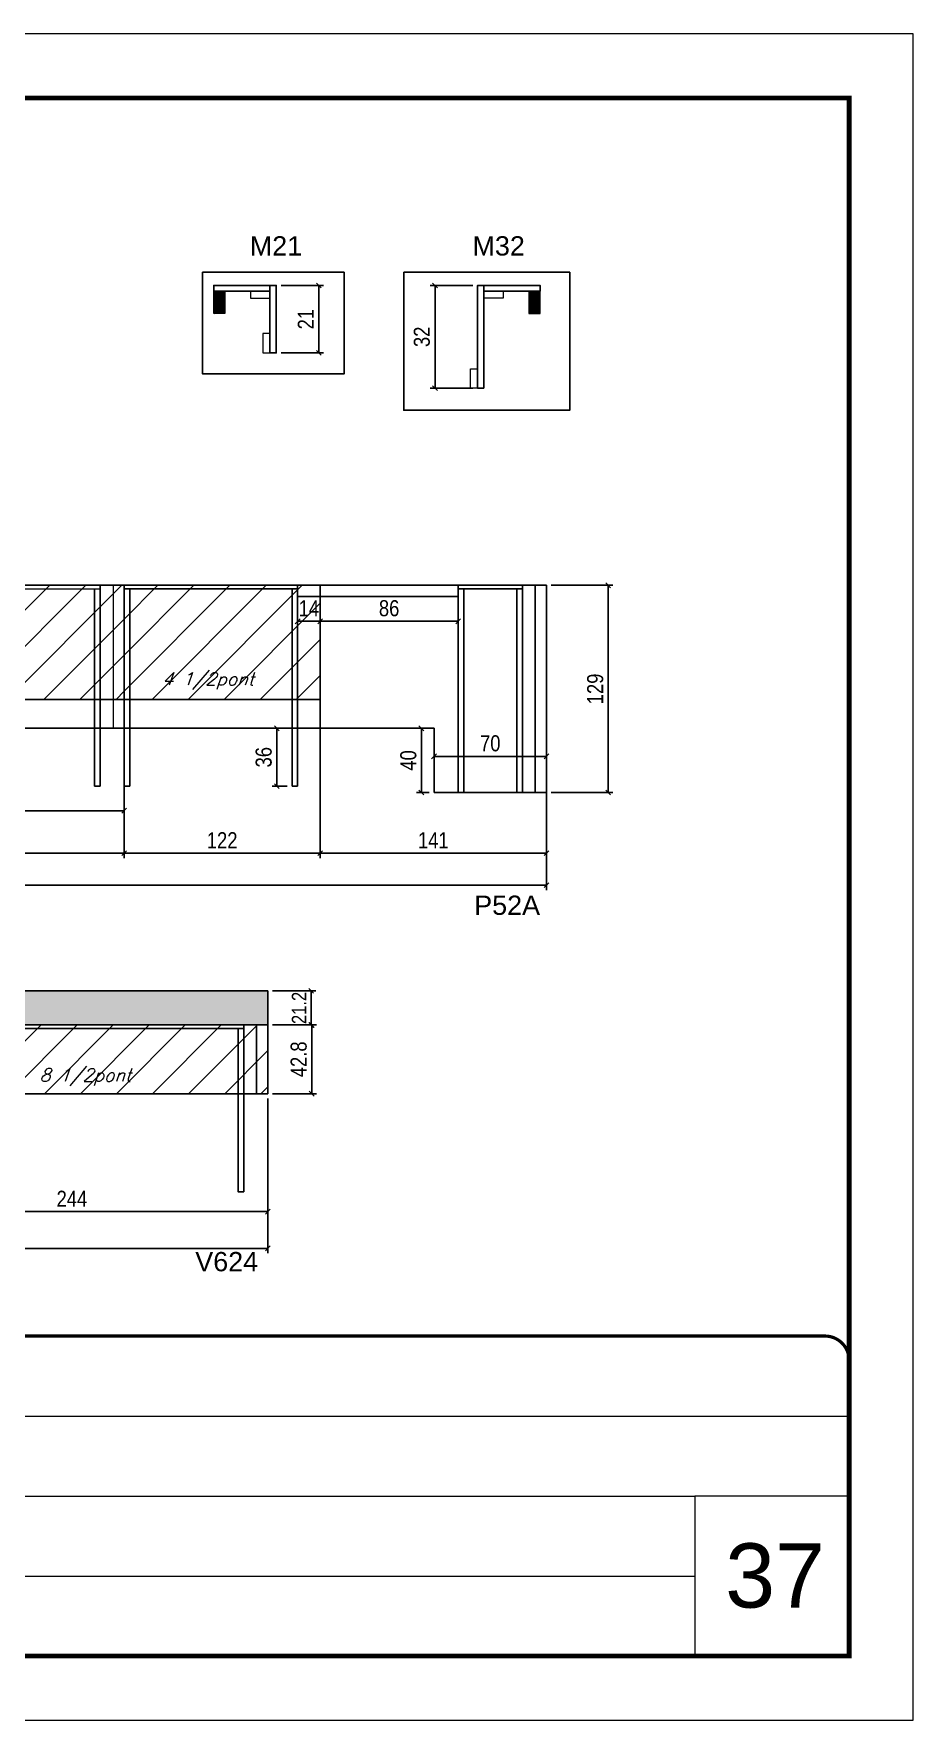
# Model space of a CAD drawing. Extents: x -20960 to -5926, y -2106 to 21915.
# Drawn here: x -11270 to -10722, y 10528 to 11578 of the extents above; entities that cross this region are included whole.
import ezdxf

# ---------------------------------------------------------------- set-up
doc = ezdxf.new("R2010")
doc.units = 0
doc.linetypes.add('CONTINUO', pattern=[0])
doc.linetypes.add('DASHED', pattern=[0.75, 0.5, -0.25])
for name, color, linetype in [('5', 5, 'Continuous'), ('COTA', 241, 'Continuous'), ('Painéis', 200, 'Continuous'), ('Reaproveitamento', 251, 'Continuous'), ('SARR_2.2x7', 40, 'Continuous'), ('SARR_3.5x7', 81, 'Continuous'), ('texto', 7, 'Continuous')]:
    doc.layers.add(name, color=color, linetype=linetype)
for name, color, linetype, lineweight in [('CARIMBO', 255, 'Continuous', 9), ('Folhas', 255, 'Continuous', 9), ('Madeira', 126, 'Continuous', 18), ('Sarr 2.2x7', 40, 'Continuous', 9), ('SARRAFO DE PRESSAO', 251, 'DASHED', 9)]:
    doc.layers.add(name, color=color, linetype=linetype, lineweight=lineweight)
doc.styles.add('ARIAL', font='arial.ttf')
doc.styles.add('COTA TECNICA', font='techl___.ttf', dxfattribs={"height": 10})
doc.styles.add('COTA TECNICA-50', font='techl___.ttf', dxfattribs={"height": 9})
doc.styles.add('Romans', font='romans.shx')
doc.styles.get("Standard").update_dxf_attribs({"font": 'arial.ttf'})
doc.dimstyles.new('COTA PAINEL-50', dxfattribs={"dimtxt": 9, "dimasz": 3, "dimexe": 3, "dimexo": 3, "dimgap": 3, "dimtad": 1, "dimdec": 1, "dimzin": 12, "dimdsep": 46, "dimtxsty": 'COTA TECNICA-50', "dimblk1": 'OBLIQUE', "dimblk2": 'OBLIQUE', "dimsah": 1, "dimcen": 0.9, "dimclrd": 4, "dimclre": 4, "dimclrt": 240, "dimadec": 1, "dimazin": 3, "dimtfac": 1, "dimtdec": 1, "dimtmove": 0, "dimatfit": 3, "dimfxl": 1, "dimtolj": 1, "dimtzin": 12, "dimarcsym": 0})
doc.dimstyles.new('PAINEL', dxfattribs={"dimtxt": 10, "dimasz": 3, "dimexe": 3, "dimexo": 3, "dimgap": 3, "dimtad": 1, "dimdec": 1, "dimzin": 12, "dimdsep": 46, "dimtxsty": 'COTA TECNICA', "dimblk1": 'OBLIQUE', "dimblk2": 'OBLIQUE', "dimsah": 1, "dimcen": 0.9, "dimclrd": 4, "dimclre": 4, "dimclrt": 240, "dimadec": 1, "dimazin": 3, "dimtfac": 1, "dimtdec": 1, "dimtmove": 0, "dimatfit": 3, "dimfxl": 1, "dimtolj": 1, "dimtzin": 12, "dimarcsym": 0})
pattern_1 = [(45, (-13.5, -4594.3), (-11.22532, 11.22532), [])]

# ---------------------------------------------------------------- blocks, each defined once
blk = doc.blocks.new('9999999999')
at = {"color": 30, "linetype": 'CONTINUO'}
for p, q in [((98564.6, 34379.6), (99584, 34379.6)), ((98564.6, 34329.8), (99488, 34329.8)), ((99584, 34329.8), (99488, 34329.8)), ((99488, 34329.8), (99488, 34230.2)), ((98564.6, 34280), (99488, 34280))]:
    blk.add_line(p, q, dxfattribs=at)
at = {"color": 30, "linetype": 'CONTINUO', "const_width": 2}
blk.add_lwpolyline([(99584, 34230.2), (99584, 34414.4, 0.414214), (99569, 34429.4), (98229, 34429.4, 0.414214), (98214, 34414.4), (98214, 34245.2, 0.414214), (98229, 34230.2), (99584, 34230.2)], format="xyb", dxfattribs=at)
at = {"layer": 'Folhas'}
blk.add_lwpolyline([(98139, 34190.2), (99624, 34190.2), (99624, 35240.2), (98139, 35240.2)], close=True, dxfattribs=at)
at = {"layer": 'Folhas', "color": 30, "const_width": 3}
blk.add_lwpolyline([(98214, 34230.2), (99584, 34230.2), (99584, 35200.2), (98214, 35200.2)], close=True, dxfattribs=at)
blk = doc.blocks.new('_Oblique')
at = {"color": 0, "linetype": 'ByBlock', "lineweight": -2}
blk.add_line((-0.5, -0.5), (0.5, 0.5), dxfattribs=at)
blk = doc.blocks.new('*D1462')
at = {"layer": 'COTA', "color": 4, "lineweight": -2, "ltscale": 25, "transparency": 16777216}
for p, q in [((-11457.5, 11142.8), (-11457.5, 11091.5)), ((-11213.5, 11142.8), (-11213.5, 11091.5)), ((-11457.5, 11094.5), (-11213.5, 11094.5))]:
    blk.add_line(p, q, dxfattribs=at)
at = {"layer": 'Defpoints', "color": 0, "ltscale": 25, "transparency": 16777216}
for p in [(-11457.5, 11145.8), (-11213.5, 11145.8), (-11213.5, 11094.5)]:
    blk.add_point(p, dxfattribs=at)
at = {"layer": 'COTA', "color": 4, "lineweight": -2, "ltscale": 25, "transparency": 16777216, "xscale": 3, "yscale": 3, "zscale": 3, "rotation": 180}
blk.add_blockref('_Oblique', (-11457.5, 11094.5), dxfattribs=at)
at = {"layer": 'COTA', "color": 4, "lineweight": -2, "ltscale": 25, "transparency": 16777216, "xscale": 3, "yscale": 3, "zscale": 3}
blk.add_blockref('_Oblique', (-11213.5, 11094.5), dxfattribs=at)
at = {"layer": 'COTA', "color": 240, "ltscale": 25, "transparency": 16777216, "insert": (-11335.5, 11102.6), "char_height": 10, "attachment_point": 5, "style": 'COTA TECNICA'}
blk.add_mtext('\\A1;244', dxfattribs=at)
blk = doc.blocks.new('*D1352')
at = {"layer": 'COTA', "color": 4, "lineweight": -2, "ltscale": 25, "transparency": 16777216}
for p, q in [((-11739.5, 11160.8), (-11739.5, 11045.1)), ((-10950.5, 11102.8), (-10950.5, 11045.1)), ((-11739.5, 11048.1), (-10950.5, 11048.1))]:
    blk.add_line(p, q, dxfattribs=at)
at = {"layer": 'Defpoints', "color": 0, "ltscale": 25, "transparency": 16777216}
for p in [(-11739.5, 11163.8), (-10950.5, 11105.8), (-10950.5, 11048.1)]:
    blk.add_point(p, dxfattribs=at)
at = {"layer": 'COTA', "color": 4, "lineweight": -2, "ltscale": 25, "transparency": 16777216, "xscale": 3, "yscale": 3, "zscale": 3, "rotation": 180}
blk.add_blockref('_Oblique', (-11739.5, 11048.1), dxfattribs=at)
at = {"layer": 'COTA', "color": 4, "lineweight": -2, "ltscale": 25, "transparency": 16777216, "xscale": 3, "yscale": 3, "zscale": 3}
blk.add_blockref('_Oblique', (-10950.5, 11048.1), dxfattribs=at)
at = {"layer": 'COTA', "color": 240, "ltscale": 25, "transparency": 16777216, "insert": (-11345, 11056.2), "char_height": 10, "attachment_point": 5, "style": 'COTA TECNICA'}
blk.add_mtext('\\A1;789', dxfattribs=at)
blk = doc.blocks.new('*D1353')
at = {"layer": 'COTA', "color": 4, "lineweight": -2, "ltscale": 25, "transparency": 16777216}
for p, q in [((-11213.5, 11160.8), (-11213.5, 11065)), ((-11495.5, 11106.8), (-11495.5, 11065)), ((-11495.5, 11068), (-11213.5, 11068))]:
    blk.add_line(p, q, dxfattribs=at)
at = {"layer": 'Defpoints', "color": 0, "ltscale": 25, "transparency": 16777216}
for p in [(-11213.5, 11163.8), (-11495.5, 11109.8), (-11213.5, 11068)]:
    blk.add_point(p, dxfattribs=at)
at = {"layer": 'COTA', "color": 4, "lineweight": -2, "ltscale": 25, "transparency": 16777216, "xscale": 3, "yscale": 3, "zscale": 3, "rotation": 180}
blk.add_blockref('_Oblique', (-11495.5, 11068), dxfattribs=at)
at = {"layer": 'COTA', "color": 4, "lineweight": -2, "ltscale": 25, "transparency": 16777216, "xscale": 3, "yscale": 3, "zscale": 3}
blk.add_blockref('_Oblique', (-11213.5, 11068), dxfattribs=at)
at = {"layer": 'COTA', "color": 240, "ltscale": 25, "transparency": 16777216, "insert": (-11354.5, 11076.1), "char_height": 10, "attachment_point": 5, "style": 'COTA TECNICA'}
blk.add_mtext('\\A1;282', dxfattribs=at)
blk = doc.blocks.new('*D1464')
at = {"layer": 'COTA', "color": 4, "lineweight": -2, "ltscale": 25, "transparency": 16777216}
for p, q in [((-10947.5, 11234.8), (-10909.1, 11234.8)), ((-10912.1, 11234.8), (-10912.1, 11105.8)), ((-10947.5, 11105.8), (-10909.1, 11105.8))]:
    blk.add_line(p, q, dxfattribs=at)
at = {"layer": 'Defpoints', "color": 0, "ltscale": 25, "transparency": 16777216}
for p in [(-10950.5, 11234.8), (-10950.5, 11105.8), (-10912.1, 11105.8)]:
    blk.add_point(p, dxfattribs=at)
at = {"layer": 'COTA', "color": 4, "lineweight": -2, "ltscale": 25, "transparency": 16777216, "xscale": 3, "yscale": 3, "zscale": 3}
for p, rotation in [((-10912.1, 11234.8), 90), ((-10912.1, 11105.8), 270)]:
    blk.add_blockref('_Oblique', p, dxfattribs=dict(at, rotation=rotation))
at = {"layer": 'COTA', "color": 240, "ltscale": 25, "transparency": 16777216, "insert": (-10920.1, 11170.3), "char_height": 10, "attachment_point": 5, "rotation": 90, "style": 'COTA TECNICA'}
blk.add_mtext('\\A1;129', dxfattribs=at)
blk = doc.blocks.new('*D1354')
at = {"layer": 'COTA', "color": 4, "lineweight": -2, "ltscale": 25, "transparency": 16777216}
for p, q in [((-11091.5, 11160.8), (-11091.5, 11065)), ((-11213.5, 11106.8), (-11213.5, 11065)), ((-11213.5, 11068), (-11091.5, 11068))]:
    blk.add_line(p, q, dxfattribs=at)
at = {"layer": 'Defpoints', "color": 0, "ltscale": 25, "transparency": 16777216}
for p in [(-11091.5, 11163.8), (-11213.5, 11109.8), (-11091.5, 11068)]:
    blk.add_point(p, dxfattribs=at)
at = {"layer": 'COTA', "color": 4, "lineweight": -2, "ltscale": 25, "transparency": 16777216, "xscale": 3, "yscale": 3, "zscale": 3, "rotation": 180}
blk.add_blockref('_Oblique', (-11213.5, 11068), dxfattribs=at)
at = {"layer": 'COTA', "color": 4, "lineweight": -2, "ltscale": 25, "transparency": 16777216, "xscale": 3, "yscale": 3, "zscale": 3}
blk.add_blockref('_Oblique', (-11091.5, 11068), dxfattribs=at)
at = {"layer": 'COTA', "color": 240, "ltscale": 25, "transparency": 16777216, "insert": (-11152.5, 11076.1), "char_height": 10, "attachment_point": 5, "style": 'COTA TECNICA'}
blk.add_mtext('\\A1;122', dxfattribs=at)
blk = doc.blocks.new('*D1355')
at = {"layer": 'COTA', "color": 4, "lineweight": -2, "ltscale": 25, "transparency": 16777216}
for p, q in [((-11091.5, 11142.8), (-11091.5, 11065)), ((-10950.5, 11119.8), (-10950.5, 11065)), ((-11091.5, 11068), (-10950.5, 11068))]:
    blk.add_line(p, q, dxfattribs=at)
at = {"layer": 'Defpoints', "color": 0, "ltscale": 25, "transparency": 16777216}
for p in [(-11091.5, 11145.8), (-10950.5, 11122.8), (-10950.5, 11068)]:
    blk.add_point(p, dxfattribs=at)
at = {"layer": 'COTA', "color": 4, "lineweight": -2, "ltscale": 25, "transparency": 16777216, "xscale": 3, "yscale": 3, "zscale": 3, "rotation": 180}
blk.add_blockref('_Oblique', (-11091.5, 11068), dxfattribs=at)
at = {"layer": 'COTA', "color": 4, "lineweight": -2, "ltscale": 25, "transparency": 16777216, "xscale": 3, "yscale": 3, "zscale": 3}
blk.add_blockref('_Oblique', (-10950.5, 11068), dxfattribs=at)
at = {"layer": 'COTA', "color": 240, "ltscale": 25, "transparency": 16777216, "insert": (-11021, 11076.1), "char_height": 10, "attachment_point": 5, "style": 'COTA TECNICA'}
blk.add_mtext('\\A1;141', dxfattribs=at)
blk = doc.blocks.new('*D1356')
at = {"layer": 'COTA', "color": 4, "lineweight": -2, "ltscale": 25, "transparency": 16777216}
for p, q in [((-11091.5, 11224.8), (-11091.5, 11209.4)), ((-11005.5, 11224.8), (-11005.5, 11209.4)), ((-11005.5, 11212.4), (-11091.5, 11212.4))]:
    blk.add_line(p, q, dxfattribs=at)
at = {"layer": 'Defpoints', "color": 0, "ltscale": 25, "transparency": 16777216}
for p in [(-11091.5, 11227.8), (-11005.5, 11227.8), (-11091.5, 11212.4)]:
    blk.add_point(p, dxfattribs=at)
at = {"layer": 'COTA', "color": 4, "lineweight": -2, "ltscale": 25, "transparency": 16777216, "xscale": 3, "yscale": 3, "zscale": 3, "rotation": 180}
blk.add_blockref('_Oblique', (-11091.5, 11212.4), dxfattribs=at)
at = {"layer": 'COTA', "color": 4, "lineweight": -2, "ltscale": 25, "transparency": 16777216, "xscale": 3, "yscale": 3, "zscale": 3}
blk.add_blockref('_Oblique', (-11005.5, 11212.4), dxfattribs=at)
at = {"layer": 'COTA', "color": 240, "ltscale": 25, "transparency": 16777216, "insert": (-11048.5, 11220.5), "char_height": 10, "attachment_point": 5, "style": 'COTA TECNICA'}
blk.add_mtext('\\A1;86', dxfattribs=at)
blk = doc.blocks.new('*D1465')
at = {"layer": 'COTA', "color": 4, "lineweight": -2, "ltscale": 25, "transparency": 16777216}
for p, q in [((-11105.5, 11224.8), (-11105.5, 11209.4)), ((-11091.5, 11224.8), (-11091.5, 11209.4)), ((-11105.5, 11212.4), (-11091.5, 11212.4))]:
    blk.add_line(p, q, dxfattribs=at)
at = {"layer": 'Defpoints', "color": 0, "ltscale": 25, "transparency": 16777216}
for p in [(-11105.5, 11227.8), (-11091.5, 11227.8), (-11091.5, 11212.4)]:
    blk.add_point(p, dxfattribs=at)
at = {"layer": 'COTA', "color": 4, "lineweight": -2, "ltscale": 25, "transparency": 16777216, "xscale": 3, "yscale": 3, "zscale": 3, "rotation": 180}
blk.add_blockref('_Oblique', (-11105.5, 11212.4), dxfattribs=at)
at = {"layer": 'COTA', "color": 4, "lineweight": -2, "ltscale": 25, "transparency": 16777216, "xscale": 3, "yscale": 3, "zscale": 3}
blk.add_blockref('_Oblique', (-11091.5, 11212.4), dxfattribs=at)
at = {"layer": 'COTA', "color": 240, "ltscale": 25, "transparency": 16777216, "insert": (-11098.5, 11220.5), "char_height": 10, "attachment_point": 5, "style": 'COTA TECNICA'}
blk.add_mtext('\\A1;14', dxfattribs=at)
blk = doc.blocks.new('*D1466')
at = {"layer": 'Defpoints', "color": 0, "linetype": 'ByBlock', "transparency": 16777216}
for p in [(-10993.4, 11421.5), (-11019.9, 11357.5), (-10993.4, 11357.5)]:
    blk.add_point(p, dxfattribs=at)
at = {"layer": 'Sarr 2.2x7', "color": 4, "linetype": 'ByBlock', "lineweight": -2, "transparency": 16777216}
for p, q in [((-10996.4, 11421.5), (-11022.9, 11421.5)), ((-11019.9, 11421.5), (-11019.9, 11357.5)), ((-10996.4, 11357.5), (-11022.9, 11357.5))]:
    blk.add_line(p, q, dxfattribs=at)
at = {"layer": 'Sarr 2.2x7', "color": 4, "linetype": 'ByBlock', "lineweight": -2, "transparency": 16777216, "xscale": 3, "yscale": 3, "zscale": 3}
for p, rotation in [((-11019.9, 11421.5), 90), ((-11019.9, 11357.5), 270)]:
    blk.add_blockref('_Oblique', p, dxfattribs=dict(at, rotation=rotation))
at = {"layer": 'Sarr 2.2x7', "color": 240, "linetype": 'ByBlock', "transparency": 16777216, "insert": (-11028.1, 11389.5), "char_height": 10, "attachment_point": 5, "rotation": 90, "style": 'COTA TECNICA'}
blk.add_mtext('\\A1;32', dxfattribs=at)
blk = doc.blocks.new('*D1357')
at = {"layer": 'COTA', "color": 4, "lineweight": -2, "ltscale": 25, "transparency": 16777216}
for p, q in [((-11020.5, 11126.8), (-11020.5, 11131.3)), ((-10950.5, 11126.8), (-10950.5, 11131.3)), ((-11020.5, 11128.3), (-10950.5, 11128.3))]:
    blk.add_line(p, q, dxfattribs=at)
at = {"layer": 'Defpoints', "color": 0, "ltscale": 25, "transparency": 16777216}
for p in [(-11020.5, 11123.8), (-10950.5, 11128.3), (-10950.5, 11123.8)]:
    blk.add_point(p, dxfattribs=at)
at = {"layer": 'COTA', "color": 4, "lineweight": -2, "ltscale": 25, "transparency": 16777216, "xscale": 3, "yscale": 3, "zscale": 3, "rotation": 180}
blk.add_blockref('_Oblique', (-11020.5, 11128.3), dxfattribs=at)
at = {"layer": 'COTA', "color": 4, "lineweight": -2, "ltscale": 25, "transparency": 16777216, "xscale": 3, "yscale": 3, "zscale": 3}
blk.add_blockref('_Oblique', (-10950.5, 11128.3), dxfattribs=at)
at = {"layer": 'COTA', "color": 240, "ltscale": 25, "transparency": 16777216, "insert": (-10985.5, 11136.4), "char_height": 10, "attachment_point": 5, "style": 'COTA TECNICA'}
blk.add_mtext('\\A1;70', dxfattribs=at)
blk = doc.blocks.new('*D1468')
at = {"layer": 'COTA', "color": 4, "lineweight": -2, "ltscale": 25, "transparency": 16777216}
for p, q in [((-11023.5, 11145.8), (-11031.4, 11145.8)), ((-11028.4, 11145.8), (-11028.4, 11105.8)), ((-11023.5, 11105.8), (-11031.4, 11105.8))]:
    blk.add_line(p, q, dxfattribs=at)
at = {"layer": 'Defpoints', "color": 0, "ltscale": 25, "transparency": 16777216}
for p in [(-11020.5, 11145.8), (-11028.4, 11105.8), (-11020.5, 11105.8)]:
    blk.add_point(p, dxfattribs=at)
at = {"layer": 'COTA', "color": 4, "lineweight": -2, "ltscale": 25, "transparency": 16777216, "xscale": 3, "yscale": 3, "zscale": 3}
for p, rotation in [((-11028.4, 11145.8), 90), ((-11028.4, 11105.8), 270)]:
    blk.add_blockref('_Oblique', p, dxfattribs=dict(at, rotation=rotation))
at = {"layer": 'COTA', "color": 240, "ltscale": 25, "transparency": 16777216, "insert": (-11036.5, 11125.8), "char_height": 10, "attachment_point": 5, "rotation": 90, "style": 'COTA TECNICA'}
blk.add_mtext('\\A1;40', dxfattribs=at)
blk = doc.blocks.new('*D1359')
at = {"layer": 'COTA', "color": 4, "lineweight": -2, "ltscale": 25, "transparency": 16777216}
for p, q in [((-11121.1, 10961.1), (-11093.7, 10961.1)), ((-11096.7, 10918.3), (-11096.7, 10961.1)), ((-11121.1, 10918.3), (-11093.7, 10918.3))]:
    blk.add_line(p, q, dxfattribs=at)
at = {"layer": 'Defpoints', "color": 0, "ltscale": 25, "transparency": 16777216}
for p in [(-11124.1, 10961.1), (-11096.7, 10961.1), (-11124.1, 10918.3)]:
    blk.add_point(p, dxfattribs=at)
at = {"layer": 'COTA', "color": 4, "lineweight": -2, "ltscale": 25, "transparency": 16777216, "xscale": 3, "yscale": 3, "zscale": 3}
for p, rotation in [((-11096.7, 10961.1), 90), ((-11096.7, 10918.3), 270)]:
    blk.add_blockref('_Oblique', p, dxfattribs=dict(at, rotation=rotation))
at = {"layer": 'COTA', "color": 240, "ltscale": 25, "transparency": 16777216, "insert": (-11104.8, 10939.7), "char_height": 10, "attachment_point": 5, "rotation": 90, "style": 'COTA TECNICA'}
blk.add_mtext('\\A1;42.8', dxfattribs=at)
blk = doc.blocks.new('*D1257')
at = {"layer": 'COTA', "color": 4, "lineweight": -2, "ltscale": 25, "transparency": 16777216}
for p, q in [((-11124.1, 10915.3), (-11124.1, 10819)), ((-12021.1, 10890.3), (-12021.1, 10819)), ((-12021.1, 10822), (-11124.1, 10822))]:
    blk.add_line(p, q, dxfattribs=at)
at = {"layer": 'Defpoints', "color": 0, "ltscale": 25, "transparency": 16777216}
for p in [(-11124.1, 10918.3), (-12021.1, 10893.3), (-11124.1, 10822)]:
    blk.add_point(p, dxfattribs=at)
at = {"layer": 'COTA', "color": 4, "lineweight": -2, "ltscale": 25, "transparency": 16777216, "xscale": 3, "yscale": 3, "zscale": 3, "rotation": 180}
blk.add_blockref('_Oblique', (-12021.1, 10822), dxfattribs=at)
at = {"layer": 'COTA', "color": 4, "lineweight": -2, "ltscale": 25, "transparency": 16777216, "xscale": 3, "yscale": 3, "zscale": 3}
blk.add_blockref('_Oblique', (-11124.1, 10822), dxfattribs=at)
at = {"layer": 'COTA', "color": 240, "ltscale": 25, "transparency": 16777216, "insert": (-11572.6, 10830.1), "char_height": 10, "attachment_point": 5, "style": 'COTA TECNICA'}
blk.add_mtext('\\A1;897', dxfattribs=at)
blk = doc.blocks.new('*D1361')
at = {"layer": 'COTA', "color": 4, "lineweight": -2, "ltscale": 25, "transparency": 16777216}
for p, q in [((-11124.1, 10915.3), (-11124.1, 10841.9)), ((-11368.1, 10854.3), (-11368.1, 10841.9)), ((-11368.1, 10844.9), (-11124.1, 10844.9))]:
    blk.add_line(p, q, dxfattribs=at)
at = {"layer": 'Defpoints', "color": 0, "ltscale": 25, "transparency": 16777216}
for p in [(-11124.1, 10918.3), (-11368.1, 10857.3), (-11124.1, 10844.9)]:
    blk.add_point(p, dxfattribs=at)
at = {"layer": 'COTA', "color": 4, "lineweight": -2, "ltscale": 25, "transparency": 16777216, "xscale": 3, "yscale": 3, "zscale": 3, "rotation": 180}
blk.add_blockref('_Oblique', (-11368.1, 10844.9), dxfattribs=at)
at = {"layer": 'COTA', "color": 4, "lineweight": -2, "ltscale": 25, "transparency": 16777216, "xscale": 3, "yscale": 3, "zscale": 3}
blk.add_blockref('_Oblique', (-11124.1, 10844.9), dxfattribs=at)
at = {"layer": 'COTA', "color": 240, "ltscale": 25, "transparency": 16777216, "insert": (-11246.1, 10852.9), "char_height": 10, "attachment_point": 5, "style": 'COTA TECNICA'}
blk.add_mtext('\\A1;244', dxfattribs=at)
blk = doc.blocks.new('*D1364')
at = {"layer": 'Defpoints', "color": 0, "ltscale": 25, "transparency": 16777216}
for p in [(-11109, 11145.8), (-11118.4, 11109.8), (-11109, 11109.8)]:
    blk.add_point(p, dxfattribs=at)
at = {"layer": 'SARR_3.5x7', "color": 4, "lineweight": -2, "ltscale": 25, "transparency": 16777216}
for p, q in [((-11112, 11145.8), (-11121.4, 11145.8)), ((-11118.4, 11145.8), (-11118.4, 11109.8)), ((-11112, 11109.8), (-11121.4, 11109.8))]:
    blk.add_line(p, q, dxfattribs=at)
at = {"layer": 'SARR_3.5x7', "color": 4, "lineweight": -2, "ltscale": 25, "transparency": 16777216, "xscale": 3, "yscale": 3, "zscale": 3}
for p, rotation in [((-11118.4, 11145.8), 90), ((-11118.4, 11109.8), 270)]:
    blk.add_blockref('_Oblique', p, dxfattribs=dict(at, rotation=rotation))
at = {"layer": 'SARR_3.5x7', "color": 240, "ltscale": 25, "transparency": 16777216, "insert": (-11126.6, 11127.8), "char_height": 10, "attachment_point": 5, "rotation": 90, "style": 'COTA TECNICA'}
blk.add_mtext('\\A1;36', dxfattribs=at)
blk = doc.blocks.new('*D1372')
at = {"layer": 'COTA', "color": 4, "lineweight": -2, "transparency": 16777216}
for p, q in [((-11121.1, 10982.3), (-11094.1, 10982.3)), ((-11097.1, 10961.1), (-11097.1, 10982.3)), ((-11121.1, 10961.1), (-11094.1, 10961.1))]:
    blk.add_line(p, q, dxfattribs=at)
at = {"layer": 'Defpoints', "color": 0, "transparency": 16777216}
for p in [(-11124.1, 10982.3), (-11097.1, 10982.3), (-11124.1, 10961.1)]:
    blk.add_point(p, dxfattribs=at)
at = {"layer": 'COTA', "color": 4, "lineweight": -2, "transparency": 16777216, "xscale": 3, "yscale": 3, "zscale": 3}
for p, rotation in [((-11097.1, 10982.3), 90), ((-11097.1, 10961.1), 270)]:
    blk.add_blockref('_Oblique', p, dxfattribs=dict(at, rotation=rotation))
at = {"layer": 'COTA', "color": 240, "transparency": 16777216, "insert": (-11104.6, 10971.7), "char_height": 9, "attachment_point": 5, "rotation": 90, "style": 'COTA TECNICA-50'}
blk.add_mtext('\\A1;21.2', dxfattribs=at)
blk = doc.blocks.new('*D1373')
at = {"layer": 'Defpoints', "color": 0, "linetype": 'ByBlock', "transparency": 16777216}
for p in [(-11118.8, 11421.5), (-11118.8, 11379.5), (-11092.3, 11379.5)]:
    blk.add_point(p, dxfattribs=at)
at = {"layer": 'Sarr 2.2x7', "color": 4, "linetype": 'ByBlock', "lineweight": -2, "transparency": 16777216}
for p, q in [((-11115.8, 11421.5), (-11089.3, 11421.5)), ((-11092.3, 11421.5), (-11092.3, 11379.5)), ((-11115.8, 11379.5), (-11089.3, 11379.5))]:
    blk.add_line(p, q, dxfattribs=at)
at = {"layer": 'Sarr 2.2x7', "color": 4, "linetype": 'ByBlock', "lineweight": -2, "transparency": 16777216, "xscale": 3, "yscale": 3, "zscale": 3}
for p, rotation in [((-11092.3, 11421.5), 90), ((-11092.3, 11379.5), 270)]:
    blk.add_blockref('_Oblique', p, dxfattribs=dict(at, rotation=rotation))
at = {"layer": 'Sarr 2.2x7', "color": 240, "linetype": 'ByBlock', "transparency": 16777216, "insert": (-11100.4, 11400.5), "char_height": 10, "attachment_point": 5, "rotation": 90, "style": 'COTA TECNICA'}
blk.add_mtext('\\A1;21', dxfattribs=at)

msp = doc.modelspace()

# ---------------------------------------------------------------- hatches: boundary and pattern name
at = {"layer": 'COTA', "ltscale": 25}
h = msp.add_hatch(dxfattribs=at)
h.set_pattern_fill('AR-CONC', color=256, scale=0.03)
h.set_pattern_definition([(50, (-13.5, -4594.3004), (5.4655401, -0.4781726), [0.5715, -6.2865]), (355, (-13.5, -4594.3004), (-1.0573026, 5.7317054), [0.4572, -5.0292175]), (100.451445, (-13.0445, -4594.3403), (4.4082374, 5.2535326), [0.4857003, -5.3427073]), (46.1842, (-13.5, -4592.7764), (8.1323712, -1.2612698), [0.85725, -9.42975]), (96.635558, (-12.822, -4592.8815), (7.122124, 7.4227837), [0.7285507, -8.0140682]), (351.18415, (-13.5, -4592.7764), (7.122124, 7.4227837), [0.685799, -7.543792]), (21, (-12.738, -4593.1574), (4.5484317, -3.0679559), [0.5715, -6.2865]), (326, (-12.738, -4593.1574), (1.8540609, 5.525639), [0.4572, -5.0292]), (71.451445, (-12.359, -4593.413), (6.4024926, 2.457683), [0.4857003, -5.3426981]), (37.5, (-13.5, -4594.3004), (0.0926581, 2.53665117), [0, -4.96824, 0, -5.1054, 0, -5.04825]), (7.5, (-13.5, -4594.3004), (2.00458988, 3.00541724), [0, -2.91084, 0, -4.85394, 0, -1.92405]), (327.5, (-15.1993, -4594.3004), (4.06771786, -0.17186232), [0, -1.905, 0, -5.9436, 0, -7.8867]), (317.5, (-15.9613, -4594.3004), (4.44387544, 0.7627947), [0, -2.4765, 0, -3.94716, 0, -5.6007])])
h.paths.add_polyline_path([(-12021.08, 10982.28), (-12021.08, 10961.08), (-11591.08, 10961.08), (-11368.08, 10961.08), (-11124.08, 10961.08), (-11124.08, 10982.28)])
at = {"layer": 'Madeira'}
h = msp.add_hatch(dxfattribs=at)
h.set_pattern_fill('ANSI31', color=256, scale=0.2, angle=270, style=0)
h.set_pattern_definition([(315, (5486.2097, -1930.19184), (0.449012806, 0.449012806), [])])
h.paths.add_polyline_path([(-11157.73, 11403.94), (-11150.73, 11403.94), (-11150.73, 11417.94), (-11157.73, 11417.94)])
h = msp.add_hatch(dxfattribs=at)
h.set_pattern_fill('ANSI31', color=256, scale=0.2, angle=270, style=0)
h.set_pattern_definition([(315, (5611.53174, -1930.19184), (0.449012806, 0.449012806), [])])
h.paths.add_polyline_path([(-10954.48, 11417.94), (-10961.48, 11417.94), (-10961.48, 11403.94), (-10954.48, 11403.94)])
at = {"layer": 'Reaproveitamento'}
h = msp.add_hatch(dxfattribs=at)
h.set_pattern_fill('ANSI31', color=256, scale=5)
h.set_pattern_definition(pattern_1)
h.paths.add_polyline_path([(-11457.49, 11234.8), (-11457.49, 11163.8), (-11213.49, 11163.8), (-11213.49, 11234.8)])
h = msp.add_hatch(dxfattribs=at)
h.set_pattern_fill('ANSI31', color=256, scale=5)
h.set_pattern_definition(pattern_1)
h.paths.add_polyline_path([(-11213.49, 11234.8), (-11213.49, 11163.8), (-11105.49, 11163.8), (-11091.47, 11163.8), (-11091.47, 11234.8), (-11105.49, 11234.8)])
at = {"layer": 'Reaproveitamento', "ltscale": 25}
h = msp.add_hatch(dxfattribs=at)
h.set_pattern_fill('ANSI31', color=256, scale=5)
h.set_pattern_definition([(45, (-154278.613, -9135.005), (-11.2253202, 11.2253202), [])])
h.paths.add_polyline_path([(-11124.08, 10918.28), (-11124.08, 10961.08), (-11368.08, 10961.08), (-11368.08, 10918.28)])

# ---------------------------------------------------------------- linework, layer by layer
at = {"linetype": 'ByBlock'}
for points in [[(-11164.72, 11429.7), (-11076.56, 11429.7), (-11076.56, 11366.45), (-11164.72, 11366.45)], [(-11039.4, 11429.7), (-10935.96, 11429.7), (-10935.96, 11343.77), (-11039.4, 11343.77)]]:
    msp.add_lwpolyline(points, close=True, dxfattribs=at)
at = {"layer": 'COTA', "linetype": 'ByBlock'}
msp.add_line((-12021.08, 10982.28), (-11124.08, 10982.28), dxfattribs=at)
at = {"layer": 'COTA', "ltscale": 25}
msp.add_line((-11124.08, 10982.28), (-11124.08, 10961.08), dxfattribs=at)
at = {"layer": 'Madeira'}
for points in [[(-11157.73, 11417.94), (-11150.73, 11417.94), (-11150.73, 11403.94), (-11157.73, 11403.94)], [(-10954.48, 11417.94), (-10961.48, 11417.94), (-10961.48, 11403.94), (-10954.48, 11403.94)]]:
    msp.add_lwpolyline(points, close=True, dxfattribs=at)
at = {"layer": 'Painéis'}
for p, q in [((-11739.49, 11234.8), (-11213.49, 11234.8)), ((-11213.49, 11234.8), (-11213.49, 11145.8)), ((-11213.49, 11234.8), (-11105.49, 11234.8)), ((-11105.49, 11234.8), (-11020.49, 11234.8)), ((-11020.49, 11234.8), (-10950.47, 11234.8)), ((-11739.49, 11163.8), (-11213.49, 11163.8)), ((-11213.49, 11163.8), (-11105.49, 11163.8)), ((-11105.49, 11163.8), (-11091.47, 11163.8)), ((-11739.49, 11145.8), (-11213.49, 11145.8)), ((-11213.49, 11145.8), (-11020.49, 11145.8)), ((-11020.49, 11145.8), (-11020.49, 11105.8)), ((-11020.49, 11105.8), (-10950.47, 11105.8))]:
    msp.add_line(p, q, dxfattribs=at)
at = {"layer": 'Painéis', "ltscale": 25}
for p, q in [((-11213.49, 11145.8), (-11213.49, 11234.8)), ((-11091.47, 11234.8), (-11091.47, 11145.8)), ((-10950.47, 11234.8), (-10950.47, 11105.8)), ((-11368.08, 10961.08), (-11124.08, 10961.08)), ((-11124.08, 10961.08), (-11124.08, 10918.28)), ((-11368.08, 10918.28), (-11124.08, 10918.28))]:
    msp.add_line(p, q, dxfattribs=at)
at = {"layer": 'Painéis', "linetype": 'ByBlock'}
for points in [[(-11122.77, 11421.54), (-11157.71, 11421.54), (-11157.71, 11417.94), (-11122.77, 11417.94), (-11122.77, 11421.54)], [(-10989.44, 11421.54), (-10954.5, 11421.54), (-10954.5, 11417.94), (-10989.44, 11417.94), (-10989.44, 11421.54)]]:
    msp.add_lwpolyline(points, dxfattribs=at)
at = {"layer": 'Painéis'}
for points in [[(-11122.77, 11379.54), (-11118.77, 11379.54), (-11118.77, 11421.54), (-11122.77, 11421.54)], [(-10989.44, 11357.54), (-10993.44, 11357.54), (-10993.44, 11421.54), (-10989.44, 11421.54)]]:
    msp.add_lwpolyline(points, close=True, dxfattribs=at)
at = {"layer": 'Sarr 2.2x7'}
for p, q in [((-11495.49, 11232.6), (-11228.49, 11232.6)), ((-11220.49, 11234.8), (-11220.49, 11145.8))]:
    msp.add_line(p, q, dxfattribs=at)
at = {"layer": 'Sarr 2.2x7', "linetype": 'ByBlock'}
for points in [[(-11122.77, 11417.94), (-11134.77, 11417.94), (-11134.77, 11413.54), (-11122.77, 11413.54), (-11122.77, 11417.94)], [(-10989.44, 11417.94), (-10977.44, 11417.94), (-10977.44, 11413.54), (-10989.44, 11413.54), (-10989.44, 11417.94)], [(-11122.77, 11379.54), (-11122.77, 11391.54), (-11127.17, 11391.54), (-11127.17, 11379.54), (-11122.77, 11379.54)], [(-10997.84, 11357.54), (-10997.84, 11369.54), (-10993.44, 11369.54), (-10993.44, 11357.54), (-10997.84, 11357.54)]]:
    msp.add_lwpolyline(points, dxfattribs=at)
at = {"layer": 'SARR_2.2x7', "linetype": 'Continuous'}
for p, q in [((-11213.49, 11232.6), (-11105.49, 11232.6)), ((-11105.49, 11227.8), (-11091.47, 11227.8)), ((-11091.47, 11227.8), (-11005.49, 11227.8)), ((-11005.49, 11232.6), (-10965.47, 11232.6)), ((-10957.47, 11234.8), (-10957.47, 11105.8)), ((-11139.08, 10958.88), (-11591.08, 10958.88)), ((-11131.08, 10961.08), (-11131.08, 10918.28))]:
    msp.add_line(p, q, dxfattribs=at)
at = {"layer": 'SARR_3.5x7'}
for p, q in [((-11231.99, 11232.6), (-11231.99, 11109.8)), ((-11228.49, 11234.8), (-11228.49, 11109.8)), ((-11209.99, 11109.8), (-11209.99, 11232.6)), ((-11108.99, 11232.6), (-11108.99, 11109.8)), ((-11105.49, 11234.8), (-11105.49, 11109.8)), ((-11005.49, 11234.8), (-11005.49, 11105.8)), ((-11001.99, 11232.6), (-11001.99, 11105.8)), ((-10968.97, 11232.6), (-10968.97, 11105.8)), ((-10965.47, 11234.8), (-10965.47, 11105.8)), ((-11231.99, 11109.8), (-11228.49, 11109.8))]:
    msp.add_line(p, q, dxfattribs=at)
at = {"layer": 'SARR_3.5x7', "ltscale": 25}
for p, q in [((-11213.49, 11163.8), (-11213.49, 11109.8)), ((-11213.49, 11109.8), (-11209.99, 11109.8)), ((-11108.99, 11109.8), (-11105.49, 11109.8))]:
    msp.add_line(p, q, dxfattribs=at)
at = {"layer": 'SARR_3.5x7'}
msp.add_lwpolyline([(-11139.08, 10961.08), (-11139.08, 10857.28), (-11142.58, 10857.28), (-11142.58, 10958.88)], dxfattribs=at)

# ---------------------------------------------------------------- block references
at = {"layer": 'SARRAFO DE PRESSAO', "color": 6, "linetype": 'ByBlock'}
msp.add_blockref('9999999999', (-110345.98, -23661.99), dxfattribs=at)

# ---------------------------------------------------------------- texts
at = {"layer": '5', "color": 7, "linetype": 'Continuous'}
for s, p in [('M21', (-11135.28, 11440.14)), ('M32', (-10996.56, 11440.14))]:
    msp.add_text(s, height=12, rotation=359.99996, dxfattribs=at).set_placement(p)
at = {"layer": '5', "linetype": 'Continuous'}
for s, p in [('P52A', (-10995.49, 11029.64)), ('V624', (-11169.24, 10807.75))]:
    msp.add_text(s, height=12, rotation=359.99996, dxfattribs=at).set_placement(p)
at = {"layer": 'CARIMBO', "style": 'ARIAL'}
msp.add_text('37', height=40, dxfattribs=at).set_placement((-10839.14, 10598.36))
at = {"layer": 'texto', "color": 2, "char_height": 8, "attachment_point": 5, "style": 'Romans'}
for s, insert in [('{\\Q19;\\C256;4 1/2pont}', (-11161.25, 11175.22)), ('{\\Q19;\\C256;8 1/2pont}', (-11237.7, 10928.62))]:
    msp.add_mtext(s, dxfattribs=dict(at, insert=insert))

# ---------------------------------------------------------------- dimensions: what is measured, and where the dimension line sits
at = {"layer": 'COTA', "ltscale": 25}
for base, p1, p2, picture, middle in [((-10912.05, 11105.8), (-10950.47, 11234.8), (-10950.47, 11105.8), '*D1464', (-10920.14, 11170.3)), ((-11028.4, 11105.8), (-11020.49, 11145.8), (-11020.49, 11105.8), '*D1468', (-11036.5, 11125.8)), ((-11096.72, 10961.08), (-11124.08, 10918.28), (-11124.08, 10961.08), '*D1359', (-11104.81, 10939.68))]:
    dim = msp.add_linear_dim(base=base, p1=p1, p2=p2, angle=90, dimstyle='PAINEL', dxfattribs=at)
    dim.commit()
    dim.dimension.update_dxf_attribs({"geometry": picture, "text_midpoint": middle})
dim = msp.add_linear_dim(base=(-11091.47, 11212.4), p1=(-11105.49, 11227.8), p2=(-11091.47, 11227.8), dimstyle='PAINEL', dxfattribs=at)
dim.commit()
dim.dimension.update_dxf_attribs({"geometry": '*D1465', "text_midpoint": (-11098.48, 11212.4), "dimtype": 160})
for base, p1, p2, picture, middle in [((-11091.47, 11212.4), (-11005.49, 11227.8), (-11091.47, 11227.8), '*D1356', (-11048.48, 11220.52)), ((-10950.47, 11048.08), (-11739.49, 11163.8), (-10950.47, 11105.8), '*D1352', (-11344.98, 11056.18)), ((-11213.49, 11068.01), (-11495.49, 11109.8), (-11213.49, 11163.8), '*D1353', (-11354.49, 11076.1)), ((-11091.47, 11068.01), (-11213.49, 11109.8), (-11091.47, 11163.8), '*D1354', (-11152.48, 11076.07)), ((-10950.47, 11128.29), (-11020.49, 11123.8), (-10950.47, 11123.8), '*D1357', (-10985.48, 11136.4)), ((-11124.08, 10822.03), (-12021.08, 10893.28), (-11124.08, 10918.28), '*D1257', (-11572.58, 10830.14)), ((-11124.08, 10844.87), (-11368.08, 10857.28), (-11124.08, 10918.28), '*D1361', (-11246.08, 10852.94))]:
    dim = msp.add_linear_dim(base=base, p1=p1, p2=p2, dimstyle='PAINEL', dxfattribs=at)
    dim.commit()
    dim.dimension.update_dxf_attribs({"geometry": picture, "text_midpoint": middle})
for base, p1, p2, picture, middle in [((-11213.49, 11094.49), (-11457.49, 11145.8), (-11213.49, 11145.8), '*D1462', (-11335.49, 11102.56)), ((-10950.47, 11068.01), (-11091.47, 11145.8), (-10950.47, 11122.8), '*D1355', (-11020.97, 11076.08))]:
    dim = msp.add_linear_dim(base=base, p1=p1, p2=p2, dimstyle='PAINEL', override={"dimtmove": 1}, dxfattribs=at)
    dim.commit()
    dim.dimension.update_dxf_attribs({"geometry": picture, "text_midpoint": middle})
at = {"layer": 'COTA'}
dim = msp.add_linear_dim(base=(-11097.1, 10982.28), p1=(-11124.08, 10961.08), p2=(-11124.08, 10982.28), angle=90, dimstyle='COTA PAINEL-50', override={"dimtmove": 1}, dxfattribs=at)
dim.commit()
dim.dimension.update_dxf_attribs({"geometry": '*D1372', "text_midpoint": (-11097.1, 10971.68), "dimtype": 160})
at = {"layer": 'Sarr 2.2x7', "linetype": 'ByBlock'}
for base, p1, p2, picture, middle in [((-11092.33, 11379.54), (-11118.77, 11421.54), (-11118.77, 11379.54), '*D1373', (-11100.38, 11400.54)), ((-11019.89, 11357.54), (-10993.44, 11421.54), (-10993.44, 11357.54), '*D1466', (-11028.11, 11389.54))]:
    dim = msp.add_linear_dim(base=base, p1=p1, p2=p2, angle=90, dimstyle='PAINEL', override={"dimlfac": 0.5}, dxfattribs=at)
    dim.commit()
    dim.dimension.update_dxf_attribs({"geometry": picture, "text_midpoint": middle})
at = {"layer": 'SARR_3.5x7', "ltscale": 25}
dim = msp.add_linear_dim(base=(-11118.39, 11109.8), p1=(-11108.99, 11145.8), p2=(-11108.99, 11109.8), angle=90, dimstyle='PAINEL', dxfattribs=at)
dim.commit()
dim.dimension.update_dxf_attribs({"geometry": '*D1364', "text_midpoint": (-11126.61, 11127.8)})

doc.saveas('drawing.dxf')
